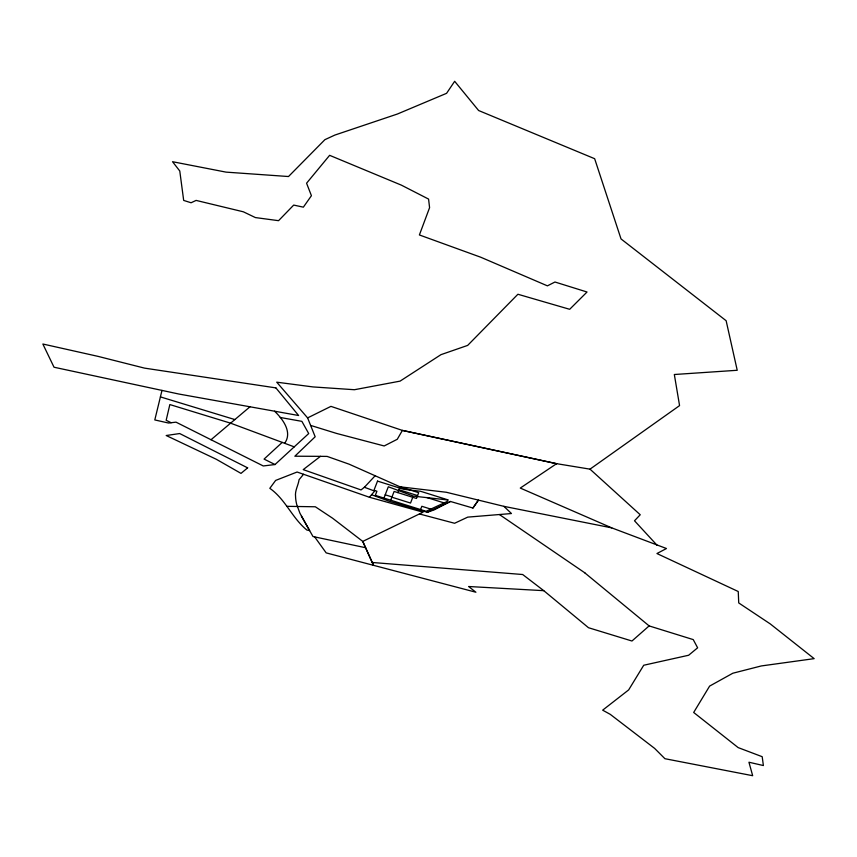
<?xml version="1.0" encoding="UTF-8"?>
<svg xmlns="http://www.w3.org/2000/svg" width="857" height="857" viewBox="0 0 857 857"><rect width="100%" height="100%" fill="white"/><g stroke="black" fill="none" stroke-linecap="round" stroke-linejoin="round"><path stroke-width="1.29" d="M161.984 390.417L154.796 419.941L168.529 423.026L176.006 422.158L263.27 465.962L275.011 464.537L308.702 433.556L301.878 421.355L280.26 417.477M383.947 498.078L388.317 486.776L413.535 496.149L447.879 499.974M390.728 500.209L394.113 491.447L416.47 498.453L418.698 492.679L400.048 486.83L397.819 492.604M412.763 497.296L410.535 503.059L391.885 497.21M420.573 509.561L421.837 506.294L430.803 509.112M284.663 443.294C292.719 432.142 282.703 418.966 274.561 411.199M472.935 508.051L478.431 500.113L472.903 508.03L450.471 501.484L427.268 512.282L389.239 501.259L371.563 494.735L369.378 497.242L297.09 472.025L275.633 480.423L269.826 488.329C285.52 499.331 292.098 518.057 306.86 530.022L309.623 530.612L299.907 513.172L296.779 504.677A274.861 86.761 17 0 1 295.569 496.653C294.754 490.643 298.3 485.373 299.05 479.759L303.539 474.275M371.531 494.725L374.67 491.093L364.396 487.269L361.033 489.936L303.217 469.625L320.443 456.342L327.117 456.406L349.078 464.162L400.048 486.83L446.358 492.272L503.895 506.348L611.748 527.869L666.478 548.523L656.933 553.536L738.252 591.523L738.723 602.932L770.239 623.896L814.15 658.647L761.316 665.943L732.831 673.227L709.617 686.103L693.677 712.467L738.166 747.604L762.194 756.699L763.383 765.547L748.943 762.227L752.671 775.703L664.925 758.702L654.619 748.386L610.259 714.352L602.664 710.164L628.652 689.917L643.725 665.246L688.642 655.251L697.63 647.806L693.238 639.601L649.156 625.921L584.795 572.851M364.396 487.269L375.012 475.892M282.221 442.394L264.063 459.095L275.011 464.537M649.103 625.931L631.963 641.015L588.502 627.72L543.767 590.666L522.684 574.522L372.217 562.471M211.015 439.737L249.987 406.786M657.04 545.234L634.512 520.777L640.233 514.757L590.002 469.154L556.611 463.669L520.274 488.072L611.748 527.869M590.002 469.154L679.569 405.607L674.33 374.509L737.224 370.278L726.136 320.722L621.025 238.932L594.651 158.706L478.624 110.521L454.66 81.297L446.583 93.317L397.391 114.024L334.851 135.074L324.889 139.68L288.509 176.531L226.066 172.128L172.546 161.716L179.777 170.993L183.677 200.42L191.079 202.755L196.114 200.409L243.334 211.797L255.397 217.571L278.557 220.678L293.705 205.08L303.367 207.158L311.423 195.696L306.57 183.216L329.624 155.321L401.376 185.144L428.575 199.081L429.582 207.662L419.394 234.957L480.745 257.229L547.419 285.852L554.961 282.017L587.034 292.012L569.68 309.302L517.907 294.251L467.665 345.403L440.969 354.659L400.08 381.129L354.423 389.721L312.944 386.925L276.736 382.179L307.62 417.916L315.172 436.77L294.862 456.213L320.443 456.342M307.556 417.927L330.941 406.368L402.394 430.407L556.547 463.68M450.439 501.463L434.274 509.84L427.257 512.272M286.881 506.326L315.333 506.776L332.58 518.206L362.757 541.41L423.079 512.175L369.378 497.242M543.767 590.666L468.608 586.509L475.903 592.23L326.174 552.883L314.669 536.9M365.596 547.709L362.757 541.41L373.502 565.32L365.596 547.709L313.009 536.546L301.375 516.085M556.611 463.669L402.394 430.407L397.273 439.277L384.182 445.961L336.555 433.428L310.577 425.393M419.437 513.954L454.606 523.273L467.74 517.125L511.468 513.536L503.895 506.348M160.409 396.898L234.872 419.576M426.829 497.51L444.087 502.92M398.933 489.711L417.584 495.571M385.211 494.81L391.992 496.931M294.24 446.861L230.608 423.176L169.847 404.558L166.162 420.284L171.132 422.726M499.417 514.532L584.86 572.851M377.519 481.109L374.006 490.172L376.919 491.254L375.323 495.378L426.1 511.297L447.322 501.42L447.922 499.856L420.583 491.286L403.615 489.293L377.519 481.109M247.641 467.858L240.999 473.385L216.285 459.266L166.204 435.517L179.681 433.546L247.641 467.858M275.89 387.889L144.533 368.124L97.987 356.362L42.85 344.011L54.023 367.225L178.781 394.016L298.611 415.506L275.89 387.889"/></g></svg>
